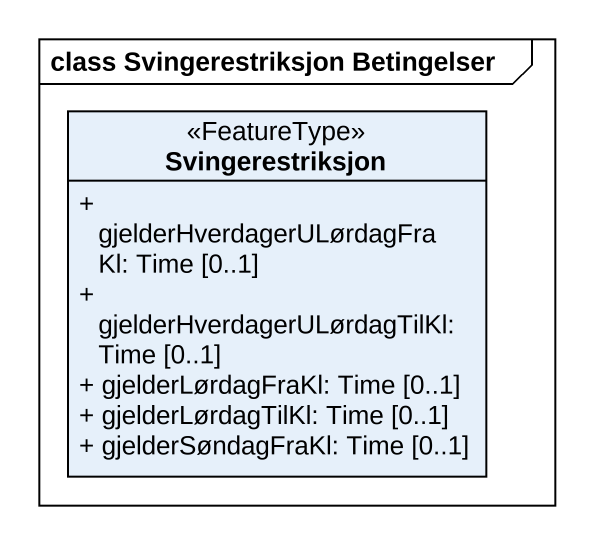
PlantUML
@startuml
mainframe class Svingerestriksjon Betingelser
hide circle
hide empty members
skinparam classAttributeIconSize 0
class Svingerestriksjon <<FeatureType>> {
  + gjelderHverdagerULørdagFraKl: Time [0..1]
  + gjelderHverdagerULørdagTilKl: Time [0..1]
  + gjelderLørdagFraKl: Time [0..1]
  + gjelderLørdagTilKl: Time [0..1]
  + gjelderSøndagFraKl: Time [0..1]
}
@enduml
